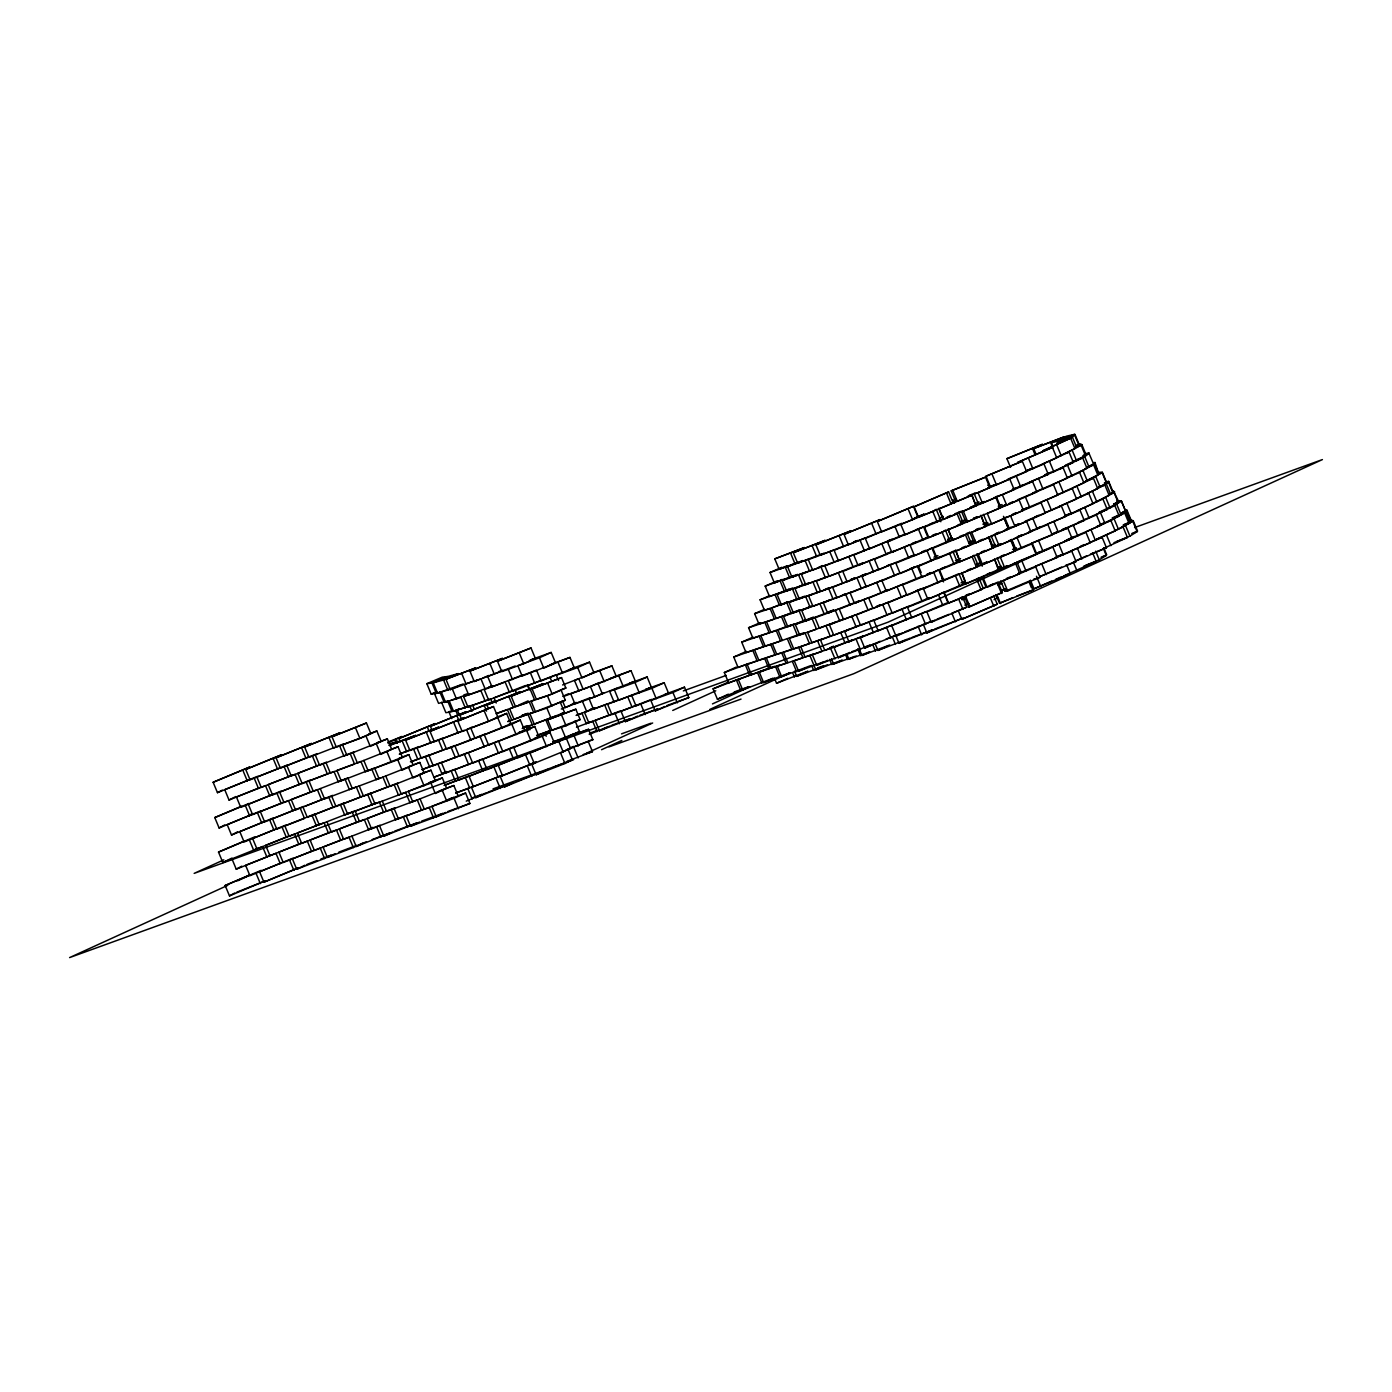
<?xml version="1.0" encoding="UTF-8"?>
<svg xmlns="http://www.w3.org/2000/svg" width="1392" height="1392" viewBox="0 0 1392 1392"><rect width="100%" height="100%" fill="white"/><g stroke="black" fill="none" stroke-linecap="round" stroke-linejoin="round"><path stroke-width="1.5" d="M971.651 495.378L938.852 509.002L943.184 519.39L975.966 505.783L971.686 494.63L967.823 496.231M975.966 505.783L971.686 494.63M959.975 561.655L955.73 550.484L959.975 561.655L992.757 548.03L988.511 536.86L992.757 548.03M998.812 569.38L965.7 583.84L961.698 572.564L965.3 581.23M965.7 583.84L966.031 582.97M998.482 570.25L994.48 558.975L999.421 570.598M1121.969 513.857L1125.867 512.239L1126.981 510.238L1131.313 520.625L1130.2 522.626L1124.353 525.062M968.832 607.051L1002.362 592.47L998.047 582.065L964.517 596.646L968.832 607.051L1002.362 592.47M1106.327 483.981L1108.711 481.458L1113.026 491.863L1110.659 494.386L1106.327 483.981L1098.549 487.2M1072.379 437.123L1075.007 434.478L1079.339 444.883L1076.712 447.511L1072.379 437.123L1056.806 443.526L1059.451 440.899L1075.007 434.478M969.806 545.299L965.474 534.911L932.884 548.274L937.216 558.679L969.806 545.299L971.494 543.872L967.162 533.467M958.81 512.326L963.125 522.731L961.42 524.175L928.829 537.538L924.497 527.15L926.219 525.706M972.121 556.73L973.93 555.251L978.263 565.639L976.453 567.136L943.88 580.481L939.548 570.076L972.121 556.73L976.453 567.136M914.144 506.775L948.596 491.933L952.928 502.321L951.014 503.852L918.476 517.18L914.144 506.775L948.596 491.933M1073.128 461.448L1084.733 456.715L1089.136 453.357L1083.324 455.723M1085.186 468.686L1093.451 463.745L1088.909 453.113L1085.134 453.67M976.749 579.368L978.854 577.767L983.187 588.155L981.082 589.773L948.596 603.049L944.263 592.661L976.749 579.368L981.082 589.773M1112.921 506.062L1121.378 501.05L1125.71 511.438L1113.374 518.033M1086.265 480.745L1102.168 472.706L1106.501 483.111L1096.339 488.801M942.14 532.231L945.446 530.143L949.762 540.548L914.422 555.617L910.09 545.212L942.14 532.231L946.473 542.619M917.624 566.683L952.981 551.597L957.313 562.003L921.956 577.088L917.624 566.683L920.93 564.595M1085.934 565.239L1099.28 559.828L1106.292 555.408L1103.404 548.483M958.235 610.618L961.855 619.283L997.229 604.198L993.627 595.532M961.855 619.283L997.229 604.198M932.779 511.49L936.224 509.333L940.557 519.738L905.131 534.824L900.798 524.436L932.779 511.49L937.112 521.878M1121.778 527.272L1132.775 521.234L1137.107 531.64L1129.921 536.129L1116.593 541.523M923.488 588.799L958.914 573.695L963.247 584.101L927.82 599.186L923.488 588.799L926.95 586.641M958.653 599.047L962.498 596.733L966.814 607.138L931.196 622.259L926.881 611.871L958.653 599.047L962.986 609.435M931.196 622.259L935.041 619.962M1101.942 499.067L1114.087 492.577L1108.415 494.856M1098.723 512.517L1118.402 502.982L1113.443 490.976L1119.064 502.39L1115.166 504.008M1068.499 451.93L1081.149 445.231L1085.482 455.636L1065.315 465.346M927.02 550.658L931.857 547.943L936.172 558.349L900.172 573.539L895.839 563.134L927.02 550.658L931.352 561.046M933.754 572.425L938.626 569.711L942.958 580.116L906.923 595.289L902.59 584.884L933.754 572.425L938.069 582.83M887.487 541.975L923.54 526.785L927.855 537.19L891.82 552.38L887.487 541.975L890.776 540.148M891.82 552.38L895.108 550.536M1079.339 472.132L1093.59 464.824L1097.905 475.211L1083.672 482.537M1114.748 530.77L1129.051 523.427L1124.719 513.039L1108.223 521.582M938.504 594.976L943.602 592.174L947.935 602.562L911.847 617.752L907.514 607.347L938.504 594.976L942.836 605.381M877.308 521.513L913.43 506.323L917.746 516.728L912.543 519.581L881.641 531.901L877.308 521.513L913.43 506.323M236.71 892.237L265.628 880.718L229.489 895.891L225.156 885.503L249.725 874.924M225.156 885.503L261.296 870.313M229.489 895.891L234.778 893.003M231.907 858.76L236.24 869.165L266.881 856.985L262.549 846.58L222.842 862.501L218.509 852.095L245.027 840.751M218.509 852.095L254.649 836.923M222.842 862.501L232.012 858.064M257.207 848.285L253.657 850.216L249.325 839.828M236.24 869.165L241.79 866.172M266.881 856.985L270.587 854.984M253.431 813.815L219.101 827.979L214.786 817.574L241.46 806.194M214.786 817.574L249.098 803.41M219.101 827.979L224.808 824.917M1087.082 493.638L1104.83 484.938L1109.163 495.326L1091.398 504.043M280.279 863.684L275.947 853.296L245.601 865.302L249.934 875.707L283.237 862.118M264.776 821.454L231.507 835.026L227.192 824.621L260.443 811.066M231.507 835.026L237.562 831.824M387.742 742.945L402.131 736.472L388.177 741.971M298.636 867.86L263.923 882.163L259.591 871.757L292.703 858.29M915.083 554.59L878.787 569.711L874.454 559.306L909.167 545.02M263.923 882.163L298.236 867.825M922.6 576.062L886.304 591.182L881.971 580.795L918.268 565.657M928.603 598.108L892.289 613.228L887.957 602.823L924.271 587.702M213.133 782.269L249.446 767.149L213.133 782.269L217.465 792.674L250.525 779.242M217.465 792.674L222.32 790.151M277.199 828.553L244.122 842.003L239.789 831.598L272.884 818.148M905.983 533.71L869.669 548.813L865.337 538.426L901.651 523.322M1070.622 438.184L1042.712 450.869L1070.622 438.184L1074.955 448.572L1055.884 457.777M912.091 637.345L932.936 629.706L898.954 643.226L891.715 625.721L926.341 611.488M902.747 632.681L896.03 636.127L932.344 621.041M261.922 786.724L229.036 800.035L224.721 789.647L257.59 776.336M229.036 800.035L235.892 796.537M1096.565 514.501L1114.835 505.609L1119.168 515.997L1096.879 526.472M289.797 835.6L256.946 848.911L252.613 838.506L285.482 825.212M269.804 796.033L265.472 785.627L236.431 796.972L240.764 807.377L273.424 794.188M1059.712 468.599L1082.663 457.898L1086.978 468.304L1066.028 478.222M962.081 599.882L965.857 597.968M298.897 844.457L294.565 834.069L265.646 845.344L269.978 855.749L302.569 842.612M534.284 763.477L529.952 753.089L566.231 738.073L570.563 748.478L531.779 764.365L536.111 774.77L564.961 763.512L572.373 759.788L568.058 749.383L560.645 753.107L564.961 763.512M531.779 764.365L535.485 762.503M536.111 774.77L549.283 768.784M285.047 801.635L252.613 814.668L248.298 804.28L280.714 791.23M923.261 624.277L926.863 632.942L932.605 630.089M926.863 632.942L963.09 618.013M398.947 738.526L435.174 723.596L398.947 738.526L400.391 742.006M900.52 572.791L866.259 586.745L861.926 576.34L865.824 574.409M542.271 736.281L549.979 732.453L554.312 742.841L518.085 757.77L513.752 747.382L542.271 736.281L546.604 746.686M311.617 851.504L307.301 841.099L278.905 852.13L283.237 862.535L314.749 849.955M861.926 576.34L896.187 562.403M907.306 594.541L873.028 608.495L868.695 598.09L902.973 584.153M876.908 606.564L880.805 604.633M892.655 551.406L858.081 565.483L853.766 555.077L889.923 540.218M859.682 564.7L862.849 563.116M1073.093 487.844L1093.416 478.187L1097.731 488.575L1075.494 498.997M912.787 616.743L878.178 630.837L873.863 620.449L908.454 606.338M1096.983 539L1123.118 527.063L1127.45 537.451L1103.23 548.639M292.79 811.014L288.457 800.609L260.304 811.519L264.637 821.924L295.991 809.431M526.611 730.417L534.719 726.433L539.035 736.82L502.912 751.663L498.58 741.257L526.611 730.417L530.944 740.822M994.045 599.656L997.786 597.812M296.705 869.234L324.562 858.481L320.23 848.076L292.39 858.847L296.705 869.234L304.952 865.198M324.562 858.481L331.157 855.245M844.022 534.389L880.092 519.599L844.022 534.389L848.354 544.777L881.101 531.622M300.185 808.056L304.5 818.444L276.799 829.127L272.484 818.74L303.526 806.42M853.348 542.341L856.672 540.705M245.723 769.445L281.741 754.69L245.723 769.445L250.055 779.833L280.993 767.584M511.804 724.205L520.295 720.064L524.627 730.452L488.627 745.19L484.294 734.802L511.804 724.205L516.136 734.611M535.05 762.677L502.529 775.709L498.197 765.304L530.717 752.272M1077.425 510.673L1102.899 499.032L1107.232 509.42L1078.017 522.505M291.92 775.292L261.244 787.42L256.911 777.014L287.587 764.904M319.864 824.134L289.153 836.296L284.821 825.891L315.549 813.746M517.198 781.156L540.461 772.229L504.565 786.88L500.233 776.492L503.747 774.787M500.233 776.492L534.389 762.677M504.565 786.88L513.317 782.635M299.384 784.705L295.052 774.317L268.221 784.566L272.554 794.971L302.969 782.983M497.727 717.715L506.601 713.417L510.934 723.823L475.072 738.439L470.757 728.033L497.727 717.715L502.06 728.103M430.406 726.311L466.163 711.747L430.406 726.311L431.851 729.773M328.477 833.147L324.145 822.742L297.349 832.99L301.681 843.395L332.079 831.407M519.181 756.83L487.078 769.637L482.746 759.232L514.849 746.443M886.565 590.573L854.479 603.362L850.147 592.975L882.232 580.186M854.479 603.362L859.943 600.735M892.62 612.602L860.552 625.373L856.219 614.968L888.287 602.197M1066.133 574.826L1096.2 561.446L1092.598 552.781M314.14 790.621L283.985 802.488L279.653 792.083L309.807 780.233M457.829 721.056L493.499 706.544L497.814 716.95L488.592 721.369L462.144 731.444L457.829 721.056L493.499 706.544M1042.347 464.145L1069.039 452.069L1073.371 462.457L1044.87 475.229M1045.201 474.724L1049.116 472.845M879.1 569.084L847.102 581.821L842.786 571.416L874.768 558.679M850.79 580.046L854.497 578.272M340.779 840.403L336.464 829.997L310.085 840.037L314.401 850.442L344.503 838.628M900.311 633.604L864.71 648.063L860.378 637.675L864.119 635.883M860.378 637.675L892.255 625.008M864.71 648.063L880.109 641.294M870.174 548.117L838.454 560.698L834.121 550.31L865.841 537.712M321.709 800.035L317.376 789.629L291.224 799.565L295.556 809.97L325.467 798.225M327.364 857.42L353.324 847.571L349.009 837.166L323.031 847.015L327.364 857.42L334.985 853.783M353.324 847.571L362.86 843.03M1085.743 532.022L1110.868 520.538L1115.201 530.944L1090.075 542.41M276.051 757.787L311.443 743.467L276.051 757.787L280.384 768.175L309.946 756.622M1006.921 458.664L1042.33 444.344L1006.921 458.664L1010.522 467.329M304.952 806.246L332.636 795.371M302.969 806.995L307.301 817.382L336.968 805.777M502.408 751.506L472.706 763.129L468.373 752.724L498.075 741.101M319.969 764.782L291.224 775.936L286.891 765.53L317.272 753.611M330.757 772.577L302.203 783.644L297.871 773.256L326.424 762.19M355.569 810.596L319.203 824.76L314.87 814.372L344.329 802.871M348.661 813.259L344.746 815.12L340.414 804.733M1052.926 484.451L1079.566 472.41L1083.881 482.815L1057.259 494.839M326.981 821.68L331.313 832.085L359.884 821.002M341.701 780.338L338.343 781.921L334.01 771.533L308.972 780.929L313.304 791.335L348.47 777.658M489.358 744.459L459.221 756.274L454.888 745.868L485.025 734.071M503.33 774.944L473.384 786.654L469.069 776.266L499.015 764.556M372.012 828.344L368.636 829.945L364.304 819.54L339.317 828.919L343.65 839.324L380.033 825.23M304.622 746.999L339.491 732.975L304.622 746.999L308.954 757.387L343.076 744.146M336.899 746.617L333.454 748.235L329.121 737.847M459.83 715.088L494.752 701.046L459.83 715.088L461.274 718.55M352.802 788.046L349.392 789.647L345.077 779.242M331.679 796.12L336.011 806.525L364.078 795.702M375.544 803.288L347.635 814.042L343.319 803.636L371.212 792.901M866.607 586.154L836.94 597.725L832.607 587.337L865.737 574.13M842.125 595.289L845.588 593.671M1059.208 506.444L1088.735 493.342L1093.051 503.747L1063.54 516.832M873.376 607.904L843.604 619.527L839.272 609.139L869.043 597.516M508.95 784.462L475.786 797.668L471.453 787.28L501.155 775.675M351.898 836.087L356.213 846.493L366.479 841.673M1065.071 515.753L1068.691 514.048M356.213 846.493L389.499 833.216M475.786 797.668L486.139 792.814M878.613 630.211L848.963 641.782L844.631 631.394L849.833 628.958M844.631 631.394L874.298 619.823M848.963 641.782L852.426 640.163M347.408 754.534L343.928 756.169L339.596 745.764M315.253 754.847L319.568 765.252L353.707 752.011M368.81 770.246L365.278 771.899L360.946 761.511L336.916 770.437L341.231 780.842L375.422 767.636M471.766 727.198L466.546 729.634L470.879 740.039L446.484 749.14L442.151 738.734L464.51 730.4M862.083 563.203L829.162 576.288L824.847 565.883L854.236 554.451M470.879 740.039L476.099 737.586M383.705 812.458L379.372 802.07L355.151 811.084L359.484 821.489L387.202 810.823M406.916 815.242L371.542 828.849L367.21 818.461L394.771 807.882M399.104 818.27L395.572 819.923L391.239 809.535M332.009 736.768L366.444 723.005L370.777 733.393L359.936 738.421L336.325 747.173L332.009 736.768L366.444 723.005M430.006 731.374L464.51 717.576L430.006 731.374L434.339 741.779L463.432 730.487M379.738 778.041L376.188 779.711L371.855 769.306M359.206 785.836L363.521 796.241L390.839 785.784M413.598 801.079L409.961 802.766L405.629 792.361L374.953 803.845L370.62 793.457L397.799 783.052M402.131 793.457L398.512 795.145L394.18 784.74M488.279 768.715L459.064 780.059L454.732 769.654L482.154 759.145M379.529 825.752L383.844 836.14L392.788 831.981M383.844 836.14L416.608 823.159M365.957 736.02L376.849 730.974L381.182 741.362L370.289 746.425L365.957 736.02L342.467 744.703L346.799 755.09L387.376 738.908L391.709 749.296L380.747 754.377L376.414 743.972M815.903 544.811L850.234 531.1L815.903 544.811L820.236 555.217L849.103 544.028M353.063 752.602L357.396 762.99L398.042 746.791L402.375 757.196L368.132 770.837L363.817 760.45M820.236 555.217L823.873 553.529M397.747 759.771L408.848 754.638L413.18 765.043L402.079 770.176L397.747 759.771L374.692 768.245L379.024 778.65L419.827 762.451L424.16 772.838L412.972 777.989L408.656 767.601M394.093 808.474L398.425 818.861L425.291 808.613M748.096 687.213L717.419 699.236L713.087 688.849L727.929 682.341M713.087 688.849L740.126 678.513M1066.185 527.881L1062.34 529.656L1096.478 514.901L1100.811 525.289L1066.672 540.061L1074.346 536.494M717.419 699.236L728.347 694.173M472.427 762.903L445.753 773.065L441.421 762.659L468.095 752.515M385.758 776.005L390.091 786.41L430.963 770.194L435.296 780.581L401.314 794.101L396.998 783.696M430.963 783.087L442.308 777.884L446.623 788.272L435.296 793.492L430.963 783.087L408.413 791.335L412.745 801.74L453.844 785.506L458.159 795.893L424.386 809.309L420.071 798.904M442.778 813.52L433.504 817.8L429.188 807.412L406.186 815.869L410.518 826.256L419.792 821.976M898.954 643.226L910.194 638.041M540.514 680.601L512.691 691.267L508.358 680.862L536.181 670.213M486.904 704.978L520.521 691.65L486.904 704.978L488.331 708.441M529.517 688.988L528.073 685.525L555.895 674.859M1052.422 447.441L1017.848 462.318L1052.422 447.441L1056.754 457.829L1025.747 471.418L1031.629 468.582M1025.852 471.035L1031.368 468.495M459.256 755.926L433.225 765.757L428.91 755.369L454.94 745.52M846.597 581.665L820.636 591.478L816.321 581.073L842.264 571.277M824.482 589.721L828.327 587.963M850.442 579.907L854.288 578.15M859.595 600.648L827.683 613.193L823.351 602.788L829.058 600.161M823.351 602.788L851.452 591.983M827.683 613.193L833.39 610.566M672.928 692.485L684.481 687.178L688.814 697.583L655.197 710.894L650.864 700.507L672.928 692.485L677.26 702.873M861.874 624.382L833.738 635.204L829.406 624.799L835.096 622.189M454.07 798.347L465.589 793.057L469.922 803.462L436.253 816.808L431.938 806.403L454.07 798.347L458.403 808.735M829.406 624.799L855.662 614.864M655.197 710.894L664.819 706.492M436.253 816.808L445.858 812.406M870.035 645.262L838.28 657.737L833.947 647.332L837.775 645.575M833.947 647.332L863.788 635.744M838.28 657.737L849.781 652.448M497.483 661.252L531.013 647.976L535.346 658.381L523.723 663.688L501.816 671.657L497.483 661.252L531.013 647.976M539.47 657.772L551.18 652.43L555.512 662.818L543.802 668.177L539.47 657.772L517.789 665.62L522.122 676.025L569.972 657.407L574.304 667.812L541.001 680.966L536.686 670.561M838.106 560.489L812.667 570.059L808.334 559.654L833.791 550.084M446.797 748.67L421.324 758.24L416.991 747.852L442.465 738.265M818.548 567.362L822.463 565.587M1045.148 474.898L1050.786 472.323M562.925 696.313L568.719 693.651M1030.028 481.997L1063.088 467.677L1067.42 478.065L1032.603 493.029M223.816 859.838L194.167 873.376L887.957 622.224L1049.22 548.552M574.983 703.169L565.309 707.588L562.42 700.663M561.324 709.033L590.191 697.705M576.845 715.262L594.523 708.11M227.836 885.295L69.6 957.592L853.627 673.763L1322.4 459.586L1134.567 527.585M237.719 880.771L249.586 875.342M445.423 784.862L469.208 775.866M590.225 721.874L586.31 723.666L581.995 713.261L576.097 715.401M456.019 792.866L473.541 786.254M589.268 734.454L606.895 727.146M466.25 801.131L481.928 794.536M672.736 710.459L715.766 690.797M586.397 753.263L652.674 722.987M601.553 749.714L621.859 740.44M1053.152 546.743L1057.085 544.951M1064.95 541.366L1074.781 536.86M1096.426 526.976L1104.291 523.392M712.478 703.9L743.659 689.649M709.816 709.433L790.325 672.649M1080.453 546.29L1084.229 544.568M1070.674 551.093L1102.133 537.364L1106.466 547.769L1073.284 562.124L1076.973 570.703M1075.337 561.011L1086.682 555.826M1090.458 554.103L1106.466 547.769M489.41 687.196L492.855 685.63M509.455 692.45L505.139 682.045L484.259 689.545L488.575 699.932L512.9 690.884M496.231 703.012L494.056 697.81L525.48 685.525M405.611 740.144L438.515 727.198L405.611 740.144L409.944 750.532L434.234 741.501M577.68 667.551L589.529 662.157L593.862 672.545L581.995 677.956L577.68 667.551L556.33 675.242L558.505 680.444M577.924 678.965L574.513 680.531L578.846 690.919L583.961 688.588M562.612 684.951L611.906 665.881L616.238 676.268L583.178 689.301L578.846 678.913M602.44 694.069L598.108 683.681L631.028 670.718L635.344 681.123L589.129 698.836L593.462 709.241L619.231 699.532M522.609 728.451L529.847 725.528M434.043 777.101L454.592 769.393M1041.112 502.164L1072.24 488.575L1076.573 498.98L1045.427 512.569M444.083 785.453L458.925 779.798M753.142 673.815L728.677 682.933L724.345 672.527L736.316 667.081M724.345 672.527L748.809 663.427M469.922 671.101L502.373 658.381L469.922 671.101L474.254 681.488L501.433 671.17M474.254 681.488L477.769 679.905M522.957 674.824L492.002 686.882L487.687 676.477L515.162 666.002M507.802 721.63L531.518 712.861M836.592 597.533L812.928 606.286L808.595 595.88L812.11 594.297M808.595 595.88L832.277 587.128M616.656 688.344L609.696 691.493L614.029 701.881M634.961 682.498L647.123 676.982L651.439 687.387L618.709 700.246L614.394 689.84L634.961 682.498L639.293 692.885M612.584 713.974L588.833 722.761L584.501 712.356L608.252 703.569M637.432 705.048L611.941 714.618L607.608 704.213L631.359 695.443M651.908 688.309L664.193 682.759L668.525 693.146L636.005 705.901L631.672 695.513L651.908 688.309L656.241 698.714M844.979 618.57L819.366 628.192L815.051 617.787L838.906 608.965M852.13 640.007L824.83 650.412L820.497 640.007L844.3 631.202M830.084 648.028L833.582 646.445M828.971 576.027L805.69 584.605L801.357 574.2L806.699 571.799M801.357 574.2L826.43 564.839M805.69 584.605L809.239 582.987M521.095 716.027L526.454 713.609M599.291 682.532L590.399 686.534L594.732 696.94L603.623 692.938M422.002 769.55L441.421 762.346M434.269 777.154L445.736 772.751M630.002 718.933L599.482 730.765L595.15 720.377L620.345 710.947M639.746 715.331L657.616 708.998L625.339 721.63L621.006 711.225L651.526 699.41M1064.863 515.98L1068.586 514.309M1048.263 523.844L1079.966 510.098L1084.281 520.486L1052.596 534.25M599.482 730.765L610.131 725.963M625.339 721.63L637.762 716.027M1052.491 533.919L1056.197 532.249M979.289 579.437L983.03 577.767M793.301 552.728L825.038 540.374L793.301 552.728L797.633 563.134L823.907 553.233M797.633 563.134L803.08 560.68M511.125 696.174L542.932 683.785L511.125 696.174L515.458 706.562L534.58 699.88L530.248 689.475M519.077 704.944L528.142 700.872M410.431 761.842L429.032 755.003M422.228 769.637L433.364 765.391M733.758 657.041L752.794 650.377L757.109 660.782L738.073 667.429L733.758 657.041L746.46 651.334M772.769 678.322L742.684 689.945L738.352 679.54L763.025 670.352M1053.64 546.29L1085.951 532.353L1090.284 542.758L1056.197 557.305M742.684 689.945L749.905 686.691M1056.354 557.061L1062.131 554.468M821.089 590.974L799.286 598.856L794.954 588.451L804.263 584.292M794.954 588.451L816.756 580.568M833.564 610.235L805.951 620.728L801.635 610.322L810.857 606.199M801.635 610.322L823.699 602.318M536.599 735.637L548.465 731.165M805.951 620.728L813.346 617.422M834.069 634.735L811.919 642.791L807.586 632.386L831.581 623.512M844.248 654.745L816.686 665.202L812.371 654.814L834.365 646.828M774.404 678.061L776.562 683.263L787.785 678.269M816.686 665.202L827.805 660.243M776.562 683.263L807.534 671.292M489.027 699.445L467.938 706.997L463.606 696.609L469.295 694.086M488.488 687.352L492.281 685.664M1033.699 448.572L1064.062 436.897L1033.699 448.572L1035.857 453.775M467.938 706.997L471.731 705.326M813.293 569.467L791.944 577.141L787.611 566.753L795.145 563.395M787.611 566.753L808.961 559.079M1007.912 479.144L1043.965 463.971L1048.28 474.359L1012.245 489.549L1016.195 487.792M791.944 577.141L797.599 574.635M399.887 753.733L419.218 746.547M412.032 761.476L421.654 757.787M546.865 708.058L560.245 702.125L564.56 712.53L534.25 724.171L529.934 713.783L546.865 708.058L551.197 718.463M1017.343 499.867L1053.466 484.677L1057.798 495.082L1021.676 510.255L1027.261 507.767M529.83 729.86L528.386 726.398L555.408 716.184M741.71 642.147L759.145 636.214L763.477 646.619L746.042 652.552L741.71 642.147L753.037 637.118M768.958 668.821L764.643 658.416L747.173 664.367L751.506 674.772L774.631 666.298M794.484 671.17L796.642 676.373L808.056 671.309M796.642 676.373L823.298 666.35M875.046 643.504L877.934 650.429L887.348 646.236M877.934 650.429L906.766 639.415M482.867 678.026L488.644 675.485M464.336 684.464L468.669 694.852L492.977 685.873M389.603 745.138L415.808 735.324L389.447 745.607M808.752 582.952L786.567 590.991L782.234 580.603L793.823 575.47M782.234 580.603L802.505 573.417M399.295 754.151L410.518 749.975M547.456 695.826L560.993 689.84L565.326 700.246L535.45 711.677L531.118 701.272L547.456 695.826L551.789 706.231M786.567 590.991L792.361 588.433M813.937 605.537L793.388 612.863L789.055 602.458L798.643 598.212M789.055 602.458L809.605 595.15M748.583 627.74L764.834 622.328L769.167 632.716L752.898 638.145L748.583 627.74L760.189 622.607M795.302 612.01L799.13 610.305M1034.691 517.041L1038.484 515.353M1025.191 521.234L1061.4 506.062L1065.733 516.467L1029.506 531.64M795.284 624.469L812.18 618.779L816.495 629.167L799.617 634.874L795.284 624.469L804.854 620.223M812.18 618.779L815.99 617.074M1037.11 528.281L1040.903 526.594M817.643 640.981L821.959 651.386L805.098 657.076L800.765 646.671L821.454 639.293M789.612 672.91L763.651 682.619L759.319 672.214L770.924 667.081M759.319 672.214L779.485 665.08M978.715 579.785L984.353 577.28M829.615 647.993L833.443 646.288M763.651 682.619L773.326 678.339M445.927 679.244L475.525 667.934L445.927 679.244L450.242 689.649L474.011 680.914M450.242 689.649L459.986 685.351M774.787 558.871L804.385 547.561L774.787 558.871L779.12 569.258L802.871 560.541M797.581 574.409L774.352 582.883L770.02 572.495L781.852 567.275M779.12 569.258L786.898 565.831M770.02 572.495L789.316 565.744M532.057 688.866L561.533 677.608L565.865 688.013L552.172 694.051L536.372 699.254L532.057 688.866L561.533 677.608M774.352 582.883L782.234 579.42M804.785 596.159L781.364 604.737L777.032 594.332L788.812 589.147M777.032 594.332L796.52 587.494M754.621 613.663L770.107 608.582L774.439 618.988L758.953 624.068L754.621 613.663L764.452 609.331M781.765 603.676L771.864 608.043L776.197 618.431L799.217 610.044M781.364 604.737L787.263 602.144M770.002 595.463L760.102 599.813L764.417 610.218L790.934 601.396M813.311 617.213L787.802 626.696L783.487 616.308L793.266 611.993M783.487 616.308L803.114 609.4M789.769 625.843L793.684 624.121M782.356 640.477L778.024 630.071L797.129 623.407M570.355 735.307L574.27 733.584M787.437 639.015L791.77 649.403L776.753 654.275L772.421 643.887L803.428 632.942M1052.822 533.867L1056.702 532.144M1031.472 543.245L1067.768 528.107L1072.101 538.513L1035.805 553.651L1032.203 544.985M1035.805 553.651L1039.685 551.945M824.064 661.687L798.573 671.17L794.24 660.782L813.85 653.875M798.573 671.17L806.403 667.725M809.935 655.615L815.834 669.883L827.527 664.715M815.834 669.883L841.551 660.295M792.466 588.155L769.498 596.507L765.182 586.119L777.067 580.882M765.182 586.119L786.167 578.62M760.102 599.813L779.137 593.183M787.42 601.831L779.503 605.329L775.17 594.923M791.857 624.677L770.872 632.177L766.557 621.772L785.558 615.16M547.63 719.838L575.818 709.207L580.151 719.612L566.039 725.771L551.945 730.243L547.63 719.838L575.818 709.207M546.464 732.244L575.244 721.334L579.577 731.722L552.641 742.04L560.558 739.622M787.82 662.679L783.487 652.274L798.643 647.35L802.958 657.755L777.31 666.246L781.643 676.651L789.56 673.171M781.643 676.651L810.544 665.672M998.081 585.058L1001.996 583.335M1030.428 580.151L1034.03 588.816L1051.743 581.056M1055.693 579.333L1061.591 576.74M1034.03 588.816L1070.344 573.73L1066.742 565.065M1055.362 557.531L1061.33 554.921M1000.744 580.934L1005.076 591.339L1007.686 590.974L1040.015 577.297L1035.457 566.231L1071.753 551.18L1076.086 561.585L1039.789 576.636L1061.678 567.066M831.442 658.799L833.617 664.001L842.438 660.139M833.617 664.001L854.671 656.485M1065.663 565.326L1076.086 561.585M859.055 648.515L861.944 655.441L869.043 652.343M861.944 655.441L889.714 645.001M986.006 476.203L1022.285 461.204L1026.617 471.592L996.428 484.747L990.321 486.591L986.006 476.203L1022.285 461.204M388.925 745.19L397.955 741.275L389.725 743.746M990.321 486.591L994.097 484.955M1018.961 486.695L1022.737 485.042M1002.327 494.734L1032.551 481.562L1036.883 491.968L1006.66 505.122L1000.604 506.966L996.289 496.561L1002.327 494.734L1006.66 505.122M1002.501 506.131L1006.277 504.496M1012.384 514.344L1016.195 512.691M1021.902 510.22L1027.609 507.732M1010.575 515.927L1041.025 502.703L1045.34 513.109L1014.907 526.333L1009.113 528.055L1004.78 517.65L1010.575 515.927L1014.907 526.333M1014.82 525.567L1018.613 523.914M567.414 736.82L588.555 729.304L592.87 739.709L570.32 748.391M561.968 739.187L588.555 729.304M569.937 748.009L573.556 746.425M566.387 749.783L588.155 741.257L592.487 751.663L566.996 761.32M467.573 694.364L445.544 702.247L441.212 691.841L463.24 683.959M445.544 702.247L449.216 700.663M449.216 700.889L453.548 711.295L459.012 708.928M453.548 711.295L468.93 706.283M1017.482 536.877L1021.328 535.224M1029.019 531.901L1032.864 530.23M1013.515 538.861L1047.88 524.506L1052.213 534.911L1016.038 549.788L1011.723 539.383M846.754 653.996L848.929 659.182L856.219 656.032M848.929 659.182L869.687 651.839M433.225 682.811L448.05 676.425L458.386 673.589L443.578 679.975L433.225 682.811L437.558 693.216L451.6 688.779M437.558 693.216L441.264 691.615M1018.457 561.411L1052.857 547.108L1057.172 557.513L1021.154 572.251L1016.839 561.863M1052.944 446.049L1051.499 442.586L1066.69 436.114L1074.38 434.408L1078.713 444.814M1074.38 434.408L1059.208 440.899L1051.499 442.586M988.042 487.652L993.992 485.112M978.054 492.681L1009.792 479.109L1014.124 489.514L982.387 503.086L978.472 503.991L974.156 493.586L978.054 492.681L982.387 503.086M980.455 503.138L984.422 501.451M999.352 507.558L1005.302 505.018M1009.287 503.312L1013.254 501.625M991.609 523.879L1023.398 510.29L1019.066 499.885L987.293 513.474L991.609 523.879L987.781 524.749L983.465 514.344M995.071 534.093L999.073 532.388M1005.041 529.83L1011.027 527.272M1015.029 525.584L1019.014 523.879M994.688 535.015L1026.583 521.391L1030.915 531.796L999.004 545.403L995.419 546.186L991.087 535.781L994.688 535.015L999.004 545.403M995.419 546.186L1001.405 543.628M1017.361 536.825L1021.345 535.12M1101.02 557.27L1106.71 554.834L1103.821 547.909M1104.343 482.989L1108.154 481.371L1112.486 491.776M1000.883 556.278L1004.659 554.66M1000.326 557.252L1032.412 543.611L1036.744 554.016L1004.659 567.658L1001.44 568.267L997.107 557.879L1000.326 557.252L1004.659 567.658M1001.44 568.267L1007.112 565.865M997.907 583.474L1001.683 581.856M426.839 683.681L442.256 677.156L447.441 676.529L432.025 683.054L426.839 683.681L431.155 694.086L436.357 693.442L432.025 683.054M431.155 694.086L435.017 692.45M438.01 692.416L434.234 692.972L438.567 703.36L448.085 700.907M1083.15 455.549L1088.909 453.113M998.255 506.149L1002.066 504.53M982.926 524.123L986.737 522.505M983.552 524.593L987.363 522.974M1113.583 504.026L1121.308 500.755L1125.623 511.16L1121.761 512.795M1006.451 578.533L1010.244 576.914M1017.848 573.695L1021.658 572.077M1035.683 566.892L1003.354 580.586L1007.686 590.974M1005.076 591.339L1029.784 580.882M1033.595 579.263L1040.015 577.297M951.188 490.854L985.519 477.143L989.851 487.548L957.278 501.259L955.504 501.259L951.188 490.854L985.519 477.143M968.919 495.622L974.678 493.203M971.007 507.21L982.491 502.373M963.316 511.195L995.854 497.483L1000.187 507.889L967.631 521.6L965.752 521.652L961.437 511.247L963.316 511.195L967.631 521.6M977.254 516.797L973.426 518.416L977.08 517.006M1098.497 473.924L1102.377 472.306L1106.71 482.693M975.583 529.952L979.411 528.334L975.618 529.813M985.171 525.915L988.999 524.297M1004.206 518.642L971.633 532.353L975.949 542.758L1008.521 529.047L1004.206 518.642L1002.414 518.659M995.245 533.902L999.073 532.283M991.991 547.682L1001.596 543.646M978.211 554.207L1010.818 540.496L1015.151 550.901L982.526 564.613L980.977 564.526L976.645 554.12L978.211 554.207L982.526 564.613M1012.593 549.422L1016.438 547.804M980.977 564.526L986.737 562.107M997.751 567.884L1001.596 566.266M987.38 574.2L991.226 572.599L987.241 574.165M997.003 570.181L1006.607 566.144M1015.464 563.186L982.769 576.88L987.102 587.285L1019.797 573.574L1015.464 563.186L1014.316 562.925M1014.055 564.456L1017.917 562.855M1123.501 524.801L1133.245 520.73L1137.577 531.135L1131.731 533.571M989.782 585.406L993.627 583.805M1000.952 590.452L1004.798 588.833M1002.014 590.747L1005.859 589.129M995.889 594.593L999.508 603.258L1012.976 597.62M1016.821 596.02L1033.282 589.86L1029.662 581.195M999.508 603.258L1033.282 589.86M1076.207 445.423L1080.105 443.787L1081.845 444.605L1086.16 455.01L1084.438 454.192M1075.999 447.058L1081.845 444.605M1108.885 494.421L1114.748 491.985M952.389 502.634L956.252 501.033M947.082 517.041L950.927 515.44M954.79 513.839L960.584 511.438M970.224 507.436L974.069 505.835M1088.805 466.477L1094.669 464.041L1094.93 462.388L1098.984 474.446L1093.938 462.475M957.783 525.028L967.44 521.026M980.96 516.136L948.178 529.76L952.511 540.148L985.292 526.524L980.942 515.405L985.292 526.524M984.057 524.471L987.902 522.87M965.978 533.815L969.841 532.214M968.902 542.236L972.764 540.635M969.093 542.897L972.956 541.279M971.146 544.081L975.009 542.48M978.872 540.879L982.717 539.278M955.643 551.249L988.424 537.643M991.365 546.029L995.228 544.429M981.273 552.067L985.118 550.466M976.418 564.439L980.264 562.838M967.475 570.163L971.338 568.562M977.114 566.179L986.771 562.177M961.367 573.434L994.149 559.845M975.2 503.539L979.046 501.955M962.203 521.095L966.048 519.512M1123.083 511.838L1126.981 510.238M1112.225 517.894L1118.072 515.458M982.63 588.433L986.476 586.85M946.073 542.132L953.746 538.982M959.488 536.616L963.334 535.05M1104.813 483.076L1108.711 481.458M952.319 551.737L956.147 550.171M961.907 547.804L965.735 546.238M920.39 515.666L924.218 514.083L914.231 518.242M930.047 524.123L933.875 522.557M939.635 520.19L943.463 518.624M924.497 527.15L957.087 513.77L961.42 524.175M932.466 535.311L936.294 533.745M969.58 542.758L975.305 540.409M956.704 560.193L960.532 558.627M941.375 568.597L945.203 567.031M956.687 562.316L960.532 560.75M1113.652 504.2L1121.378 501.05M1121.848 513.022L1125.71 511.438M961.646 584.797L967.388 582.448M965.978 595.202L969.806 593.636M960.637 521.878L966.326 519.547M947.848 539.243L951.658 537.695M925.402 538.269L929.421 536.633M1098.34 474.272L1102.168 472.706M921.73 551.911L925.732 550.275M945.76 542.167L949.762 540.548M930.952 560.541L940.957 556.469M927.263 574.183L931.283 572.547M976.784 564.369L980.803 562.733L982.247 566.196M936.938 582.587L944.942 579.368M961.002 582.935L965.021 581.299M1123.257 525.097L1132.775 521.234M1133.297 533.171L1137.107 531.64M964.9 605.137L968.902 603.519M1102.481 556.957L1106.292 555.408M939.426 518.085L943.393 516.484M1114.627 504.496L1118.402 502.982M937.025 619.162L948.944 614.359M952.911 612.741L966.814 607.138M1075.511 447.493L1081.149 445.231M948.143 539.243L952.058 537.66M955.556 560.732L959.488 559.166M915.745 529.9L919.642 528.351M1088.039 467.033L1093.59 464.824M912.299 543.402L916.197 541.853M910.42 556.522L914.318 554.973M910.838 568.493L914.735 566.927M926.95 574.374L930.83 572.825M915.692 591.008L919.59 589.46M1101.194 524.053L1104.883 522.574M1110.433 520.364L1114.122 518.903L1118.455 529.291M926.167 599.134L930.047 597.586M1123.501 525.637L1129.051 523.427M249.603 815.068L253.431 813.554L249.359 815.051M1097.609 487.792L1104.83 484.938M888.166 540.722L892.115 539.174M886.808 553.633L890.81 552.05M933.962 557.165L937.912 555.599M910.281 568.806L914.283 567.24M916.301 590.852L920.286 589.286M904.713 631.898L930.378 621.806M1074.728 460.996L1082.663 457.898M1113.148 518.363L1119.168 515.997M961.82 599.343L965.77 597.794M552.711 743.363L566.231 738.073M566.701 749.992L570.563 748.478M553.146 767.288L572.373 759.788M1085.69 481.18L1093.416 478.187M886.756 565.848L890.549 564.369M884.059 591.287L887.852 589.808M534.772 738.369L549.979 732.453M1113.965 542.689L1127.45 537.451M934.519 629.132L961.193 618.761M518.694 732.627L534.719 726.433M535.033 738.369L539.035 736.82M306.936 864.415L316.889 860.587M320.873 859.038L330.809 855.21M508.515 724.606L520.295 720.064M518.729 732.731L524.627 730.452M1099.767 512.291L1107.232 509.42M532.266 763.321L536.146 761.824M496.961 717.106L506.601 713.417M884.494 591.008L888.305 589.547M876.751 606.233L880.544 604.789M515.214 757.996L519.007 756.535M1065.454 453.427L1069.039 452.069M1066.202 465.189L1071.579 463.153M886.182 638.98L898.292 634.387M1083.568 566.283L1096.2 561.446M853.627 541.975L857.629 540.461M338.882 852.113L356.874 845.309M369.141 828.779L372.986 827.353M372.186 839.533L389.29 833.129M850.529 579.646L854.288 578.237M861.822 575.435L865.58 574.026M488.035 792.118L508.793 784.357M380.938 777.78L352.298 788.568L347.965 778.163M394.58 831.163L416.417 823.055M369.019 733.862L376.849 730.974M377.65 742.493L387.376 738.908M377.267 742.806L381.182 741.362M390.317 749.644L398.042 746.791M734.193 692.015L747.852 686.969M399.243 758.17L408.848 754.638M409.335 766.453L419.827 762.451M419.601 774.352L430.963 770.194M429.623 782.669L435.296 780.581M421.637 821.123L442.726 813.38M410.518 826.256L433.504 817.8M496.144 713.765L507.419 709.642L511.751 720.029L507.993 721.404M429.154 782.687L442.308 777.884M439.124 791.021L453.844 785.506M447.998 799.6L454.105 797.39M529.36 660.539L535.346 658.381M1059.608 468.93L1063.088 467.677M497.24 713.174L513.3 707.345L508.985 696.94M572.286 703.83L576.236 702.403M590.486 709.207L594.454 707.762M666.437 693.755L684.481 687.178M666.751 705.605L688.814 697.583M455.723 793.092L469.661 788.029L465.346 777.623M851.8 651.717L857.837 649.525M863.875 647.315L869.93 645.122M449.477 798.921L453.514 797.459M457.533 795.998L465.589 793.057M447.772 811.519L469.922 803.462M531.483 659.564L551.18 652.43M552.363 663.775L569.972 657.407M549.596 664.958L555.512 662.818M568.441 669.935L574.304 667.812M576.497 727.216L592.714 721.247L597.029 731.653M1096.966 539.243L1102.133 537.364M683.333 690.919L726.206 675.398M589.442 733.271L599.152 729.756M621.528 733.862L650.83 723.248M493.029 788.881L573.626 759.701M609 746.895L741.031 699.097M472.097 797.894L481.91 794.345M572.077 668.438L589.529 662.157M592.696 672.771L611.906 665.881M589.982 673.954L593.862 672.545M610.479 678.339L616.238 676.268M563.482 696.452L578.846 690.919M613.959 676.843L631.028 670.718M629.654 683.159L635.344 681.123M632.159 682.324L647.123 676.982M523.322 727.042L527.098 725.684M645.836 689.388L651.439 687.387M498.649 671.64L502.686 670.213M522.122 715.349L528.177 713.191M829.319 611.523L833.39 610.079M522.244 728.434L532.336 724.849L528.003 714.444M645.975 689.231L664.193 682.759M664.471 694.591L668.525 693.146M588.416 687.248L570.616 693.529L574.948 703.934L594.732 696.94M442.743 772.943L446.71 771.533M611.906 725.162L629.776 718.846M1044.94 475.507L1048.28 474.359M536.633 735.463L550.327 730.783L546.012 720.377M463.606 696.609L480.901 690.728L485.234 701.133M817.574 667.882L823.281 665.95M560.802 713.8L564.56 712.53M466.181 683.837L480.953 678.878L485.286 689.284M561.237 701.603L565.326 700.246M561.916 689.318L565.865 688.013M1062.392 529.865L1067.768 528.107M1064.915 540.844L1072.101 538.513M575.853 732.923L579.577 731.722M574.096 721.508L580.151 719.612M1063.558 575.87L1070.344 573.73M583.196 754.516L592.487 751.663M1028.531 482.798L1032.551 481.562M588.851 740.892L592.87 739.709M451.182 700.333L460.943 697.462L465.276 707.867M463.919 694.852L467.573 693.808M453.983 710.668L448.85 711.677L451.739 718.603M1116.61 501.172L1121.308 500.755M993.975 497.536L995.854 497.483M998.308 507.941L1000.187 507.889M1006.729 529.064L1008.521 529.047M975.949 542.758L974.156 542.758L969.841 532.37M1098.862 472.236L1102.377 472.306M1009.27 540.409L1010.818 540.496M1013.602 550.814L1015.151 550.901M1018.631 573.33L1019.797 573.574M987.102 587.285L985.936 587.024L981.604 576.619M987.711 485.199L988.79 485.495M955.016 498.893L956.078 499.189M1131.209 520.034L1133.245 520.73M999.682 569.746L1000.587 570.094L999.143 566.631M1117.776 501.381L1119.064 502.39M1126.267 510.22L1130.582 520.625M1125.867 512.239L1130.2 522.626M1116.784 504.478L1121.117 514.883M1125.589 525.724L1129.921 536.129M1105.718 497.553L1110.05 507.941M1095.852 476.847L1100.167 487.252M1084.733 456.715L1089.049 467.103M1092.494 491.48L1096.826 501.886M1083.028 470.67L1087.361 481.058M1100.585 512.917L1104.9 523.322M1072.258 450.416L1076.59 460.822M1106.605 535.259L1110.938 545.647M1076.956 486.347L1081.288 496.753M1067.647 465.502L1071.979 475.907M1084.873 507.802L1089.205 518.207M1056.876 445.283L1061.209 455.689M1091.084 529.987L1095.417 540.392M1050.716 442.813L1052.891 448.015M1095.678 551.162L1099.28 559.828M1059.016 482.154L1063.349 492.542M1049.498 461.431L1053.831 471.818M1067.003 503.521L1071.335 513.926M1073.458 525.55L1077.791 535.955M1077.565 548.605L1081.897 558.992M1032.673 448.92L1034.83 454.123M1038.728 478.831L1043.043 489.236M1047.132 500.006L1051.465 510.394M1028.566 458.403L1032.899 468.808M1053.97 521.826L1058.303 532.231M1058.947 544.446L1063.279 554.851M1025.469 497.118L1029.784 507.523M1016.299 476.29L1020.632 486.678M1032.899 518.659L1037.231 529.064M1038.676 540.914L1042.991 551.319M1041.895 564.23L1046.227 574.618M1036.483 576.271L1040.798 586.658M992.096 474.341L996.428 484.747M1017.117 537.817L1021.45 548.222M1003.493 516.328L1007.825 526.733M1021.693 560.541L1026.026 570.946M1029.332 582.639L1031.489 587.842M1011.253 539.748L1014.855 548.413M988.912 536.842L992.513 545.507M997.246 583.126L1001.579 593.531M996.95 594.889L1000.57 603.554M952.946 490.854L957.278 501.259M953.033 499.711L954.477 503.173M990.251 597.655L993.853 606.32M946.682 493.447L951.014 503.852M948.143 529.03L952.511 540.148M938.887 508.254L943.219 518.642M939.409 518.276L940.853 521.739M949.675 553.703L954.007 564.091M966.013 597.325L969.615 605.99M955.451 575.853L959.784 586.258M942.088 578.411L943.532 581.891M918.598 529.534L922.931 539.939M951.832 613.176L955.434 621.841M908.21 509.176L912.543 519.581M918.998 567.397L921.156 572.582M904.382 547.508L908.715 557.914M895.056 526.733L899.389 537.121M911.951 568.963L916.284 579.35M917.85 591.043L922.183 601.448M921.313 614.081L925.645 624.486M918.076 626.226L921.678 634.891M881.971 544.15L886.304 554.555M890.341 565.309L894.673 575.696M871.792 523.67L876.107 534.076M897.144 587.041L901.477 597.446M902.12 609.487L906.453 619.875M869.234 561.341L873.55 571.729M860.134 540.427L864.467 550.832M876.769 582.813L881.101 593.201M882.806 604.841L887.139 615.229M892.585 637.519L895.456 644.444M886.634 627.688L890.967 638.075M848.946 556.922L853.279 567.31M857.089 578.185L861.404 588.59M839.306 536.164L843.639 546.569M863.875 599.935L868.208 610.34M869.095 622.259L873.428 632.647M872.61 644.287L875.498 651.212M829.858 551.876L834.191 562.281M838.419 573.034L842.752 583.439M845.762 594.61L850.094 604.998M851.869 616.604L856.184 627.009M856.115 639.259L860.447 649.664M857.681 648.863L860.569 655.806M812.302 546.099L816.634 556.487M821.071 567.24L825.404 577.645M828.762 588.729L833.077 599.117M835.409 610.549L839.741 620.936M840.803 632.786L845.118 643.174M845.449 654.379L847.606 659.582M805.202 560.75L809.518 571.155M813.032 582.239L817.365 592.627M820.01 603.971L824.342 614.359M826.065 625.982L830.38 636.388M830.659 648.481L834.991 658.886M790.743 553.581L795.076 563.986M798.643 575.122L802.958 585.51M805.759 596.855L810.092 607.243M829.649 659.39L831.807 664.593M785.366 567.484L789.699 577.871M792.587 589.234L796.92 599.621M799.199 611.123L803.515 621.528M780.216 581.247L784.549 591.635M786.967 603.136L791.3 613.524M811.623 665.376L813.798 670.561M793.162 625.147L797.494 635.552M781.591 616.9L785.923 627.305M792.344 661.374L796.676 671.779M793.005 673.658L794.449 677.121M775.605 666.785L779.938 677.191M757.596 672.788L761.929 683.194M745.399 664.976L749.714 675.381M736.49 680.201L740.805 690.606M640.877 704.213L645.192 714.601M627.844 697.027L632.177 707.414M618.97 676.199L623.303 686.587M599.952 671.309L604.285 681.715M615.02 713.348L619.353 723.736M604.737 705.17L609.07 715.558M582.413 701.272L586.745 711.66M558.192 662.783L562.525 673.189M550.118 677.504L551.563 680.966M574.026 735.62L578.359 746.008M561.724 715.384L566.039 725.771M547.856 683.646L552.172 694.051M573.835 747.504L578.15 757.909M561.324 727.442L565.657 737.847M530.404 672.858L534.719 683.246M558.94 741.762L563.273 752.167M519.39 653.3L523.723 663.688M527.168 684.76L529.343 689.945M544.759 732.818L546.203 736.281M508.202 669.152L512.517 679.557M515.266 690.171L516.71 693.634M526.402 727.094L527.846 730.556M490.054 663.949L494.386 674.354M525.567 754.795L529.9 765.182M527.394 766.07L531.709 776.475M492.124 702.49L490.68 699.028L472.671 705.222L474.115 708.685M509.385 749.07L513.718 759.475M484.416 705.883L486.591 711.086M484.259 710.981L488.592 721.369M494.247 742.928L498.58 753.333M461.883 673.972L466.216 684.359M472.027 711.347L469.852 706.144L457.307 709.937L459.464 715.14M493.916 766.94L498.249 777.345M480.014 736.438L484.346 746.825M495.987 778.111L500.32 788.498M452.209 688.727L456.541 699.132M478.587 760.798L482.92 771.203M443.578 679.975L447.893 690.38M455.706 710.338L457.864 715.54M457.081 716.114L458.525 719.594M447.772 701.237L452.104 711.643L445.892 712.704L441.577 702.299M453.722 722.587L458.055 732.992M439.907 692.137L444.239 702.525M464.371 754.22L468.704 764.626M451.095 747.278L455.428 757.683M467.799 788.603L472.132 799.008M438.55 740.057L442.865 750.462M451.165 770.959L455.48 781.364M427.501 727.424L428.945 730.887M426.457 732.662L430.789 743.067M437.854 763.947L442.186 774.352M442.412 790.743L446.745 801.148M425.36 756.639L429.693 767.044M413.563 749.07L417.896 759.475M419.723 775.379L424.038 785.767M402.34 741.292L406.673 751.68M395.711 739.796L397.155 743.276M421.619 810.318L417.287 799.93L386.576 811.397L382.243 800.992M387.011 751.889L391.343 762.294M403.332 816.913L407.665 827.318M382.922 777.049L387.254 787.454M355.604 728.033L359.936 738.421M367.732 794.519L372.064 804.924M350.21 753.664L354.525 764.051L330.339 773.065L326.006 762.677M376.623 826.831L380.956 837.218M360.632 797.32L356.3 786.915L324.58 798.956L320.247 788.551M352.246 812.162L356.578 822.568M323.101 763.756L327.433 774.143M312.347 755.926L316.68 766.331M328.79 797.216L333.123 807.604M301.733 748.078L306.066 758.466M306.136 781.991L310.468 792.396M312.069 815.434L316.402 825.821M284.107 766.592L288.44 776.997M273.284 758.831L277.617 769.237M276.904 793.144L281.236 803.532M282.019 826.97L286.352 837.375M289.519 859.96L293.851 870.348M254.162 778.076L258.494 788.481M269.648 819.836L273.98 830.224M242.956 770.524L247.289 780.912M257.416 812.65L261.748 823.055M245.305 805.446L249.638 815.851M256.006 873.202L260.339 883.607M529.273 701.916L509.629 708.841L513.961 719.246L533.588 712.321L529.273 701.916M770.698 644.426L754.516 649.803L758.849 660.208L775.031 654.814L770.698 644.426M805.133 633.203L789.351 638.406L793.684 648.811L809.448 643.609L805.133 633.203M776.249 630.628L760.85 635.657L765.182 646.062L780.581 641.033L776.249 630.628M781.712 652.831L766.331 657.877L770.646 668.264L786.045 663.236L781.712 652.831"/></g></svg>
